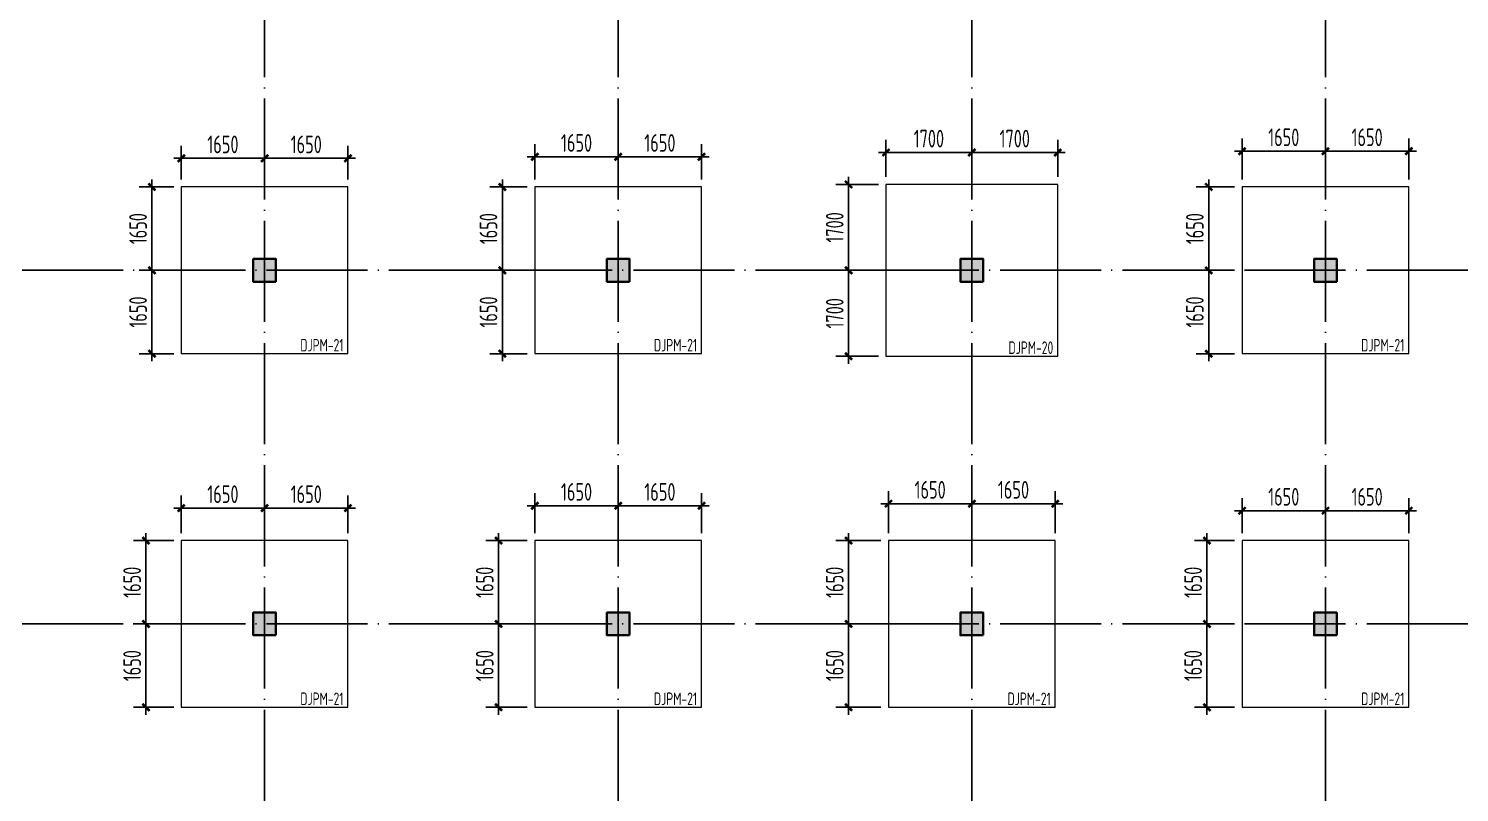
# Model space of a CAD drawing. Extents: x 8268344 to 8869063, y 669070 to 951310.
# Drawn here: x 8340819 to 8369141, y 731365 to 746483 of the extents above; entities that cross this region are included whole.
import ezdxf
from ezdxf.enums import TextEntityAlignment as Align

# ---------------------------------------------------------------- set-up
doc = ezdxf.new("R2010")
doc.units = 0
doc.header["$LTSCALE"] = 1000
doc.linetypes.add('DOTE', pattern=[2.42, 2, -0.2, 0.02, -0.2])
doc.layers.get('0').update_dxf_attribs({"linetype": 'CONTINUOUS'})
doc.layers.get('Defpoints').update_dxf_attribs({"linetype": 'CONTINUOUS'})
for name, color, linetype, lineweight in [('1505', 2, 'CONTINUOUS', 18), ('1526', 7, 'CONTINUOUS', 18), ('柱', 2, 'CONTINUOUS', 35)]:
    doc.layers.add(name, color=color, linetype=linetype, lineweight=lineweight)
for name, color, linetype in [('DIM', 3, 'CONTINUOUS'), ('DOTE', 1, 'DOTE'), ('柱涂实', 54, 'CONTINUOUS')]:
    doc.layers.add(name, color=color, linetype=linetype)
doc.styles.add('PkpmHz', font='Pkpmeng', dxfattribs={"width": 0.7, "bigfont": 'hztxt'})
doc.styles.add('TSSD_Dimension', font='Tssdeng.shx', dxfattribs={"width": 0.7, "bigfont": 'tssdchn.shx'})
doc.dimstyles.new('TSSD_100_100$0', dxfattribs={"dimtxt": 350, "dimasz": 100, "dimexe": 250, "dimexo": 150, "dimgap": 100, "dimtad": 1, "dimdec": 0, "dimzin": 0, "dimdsep": 46, "dimtxsty": 'TSSD_Dimension', "dimblk": '_TSDBK', "dimblk1": '_TSDBK', "dimblk2": '_TSDBK', "dimsah": 1, "dimcen": 0, "dimclrt": 7, "dimadec": 0, "dimazin": 0, "dimtfac": 1, "dimtdec": 0, "dimtix": 1, "dimtmove": 2, "dimatfit": 3, "dimldrblk": '_TSDBK', "dimfxl": 0, "dimtolj": 1, "dimtzin": 0, "dimarcsym": 0})

# ---------------------------------------------------------------- blocks, each defined once
blk = doc.blocks.new('_TSDBK')
blk.add_line((-1, 0), (1.5, 0))
at = {"const_width": 0.5}
blk.add_lwpolyline([(-0.7, -0.7), (0.7, 0.7)], dxfattribs=at)
blk = doc.blocks.new('*D2847')
at = {"layer": 'Defpoints', "color": 0}
for p in [(8343840, 743349), (8343260, 741699), (8343840, 741699)]:
    blk.add_point(p, dxfattribs=at)
at = {"layer": 'DIM', "color": 0, "lineweight": -2}
for p, q in [((8343690, 743349), (8343010, 743349)), ((8343260, 743249), (8343260, 741799)), ((8343690, 741699), (8343010, 741699))]:
    blk.add_line(p, q, dxfattribs=at)
at = {"layer": 'DIM', "color": 0, "lineweight": -2, "xscale": 100, "yscale": 100, "zscale": 100}
for p, rotation in [((8343260, 743349), 90), ((8343260, 741699), 270)]:
    blk.add_blockref('_TSDBK', p, dxfattribs=dict(at, rotation=rotation))
at = {"layer": 'DIM', "color": 7, "insert": (8342985, 742524), "char_height": 350, "attachment_point": 5, "rotation": 90, "style": 'TSSD_Dimension'}
blk.add_mtext('\\A1;1650', dxfattribs=at)
blk = doc.blocks.new('*D2848')
at = {"layer": 'Defpoints', "color": 0}
for p in [(8343840, 741699), (8343260, 740049), (8343840, 740049)]:
    blk.add_point(p, dxfattribs=at)
at = {"layer": 'DIM', "color": 0, "lineweight": -2}
for p, q in [((8343690, 741699), (8343010, 741699)), ((8343260, 741599), (8343260, 740149)), ((8343690, 740049), (8343010, 740049))]:
    blk.add_line(p, q, dxfattribs=at)
at = {"layer": 'DIM', "color": 0, "lineweight": -2, "xscale": 100, "yscale": 100, "zscale": 100}
for p, rotation in [((8343260, 741699), 90), ((8343260, 740049), 270)]:
    blk.add_blockref('_TSDBK', p, dxfattribs=dict(at, rotation=rotation))
at = {"layer": 'DIM', "color": 7, "insert": (8342985, 740874), "char_height": 350, "attachment_point": 5, "rotation": 90, "style": 'TSSD_Dimension'}
blk.add_mtext('\\A1;1650', dxfattribs=at)
blk = doc.blocks.new('*D2849')
at = {"layer": 'Defpoints', "color": 0}
for p in [(8345490, 743916), (8343840, 743349), (8345490, 743349)]:
    blk.add_point(p, dxfattribs=at)
at = {"layer": 'DIM', "color": 0, "lineweight": -2}
for p, q in [((8343840, 743499), (8343840, 744166)), ((8345490, 743499), (8345490, 744166)), ((8343940, 743916), (8345390, 743916))]:
    blk.add_line(p, q, dxfattribs=at)
at = {"layer": 'DIM', "color": 0, "lineweight": -2, "xscale": 100, "yscale": 100, "zscale": 100, "rotation": 180}
blk.add_blockref('_TSDBK', (8343840, 743916), dxfattribs=at)
at = {"layer": 'DIM', "color": 0, "lineweight": -2, "xscale": 100, "yscale": 100, "zscale": 100}
blk.add_blockref('_TSDBK', (8345490, 743916), dxfattribs=at)
at = {"layer": 'DIM', "color": 7, "insert": (8344665, 744191), "char_height": 350, "attachment_point": 5, "style": 'TSSD_Dimension'}
blk.add_mtext('\\A1;1650', dxfattribs=at)
blk = doc.blocks.new('*D2850')
at = {"layer": 'Defpoints', "color": 0}
for p in [(8347140, 743916), (8345490, 743349), (8347140, 743349)]:
    blk.add_point(p, dxfattribs=at)
at = {"layer": 'DIM', "color": 0, "lineweight": -2}
for p, q in [((8345490, 743499), (8345490, 744166)), ((8347140, 743499), (8347140, 744166)), ((8345590, 743916), (8347040, 743916))]:
    blk.add_line(p, q, dxfattribs=at)
at = {"layer": 'DIM', "color": 0, "lineweight": -2, "xscale": 100, "yscale": 100, "zscale": 100, "rotation": 180}
blk.add_blockref('_TSDBK', (8345490, 743916), dxfattribs=at)
at = {"layer": 'DIM', "color": 0, "lineweight": -2, "xscale": 100, "yscale": 100, "zscale": 100}
blk.add_blockref('_TSDBK', (8347140, 743916), dxfattribs=at)
at = {"layer": 'DIM', "color": 7, "insert": (8346315, 744191), "char_height": 350, "attachment_point": 5, "style": 'TSSD_Dimension'}
blk.add_mtext('\\A1;1650', dxfattribs=at)
blk = doc.blocks.new('*D2851')
at = {"layer": 'Defpoints', "color": 0}
for p in [(8350840, 743349), (8350197, 741699), (8350840, 741699)]:
    blk.add_point(p, dxfattribs=at)
at = {"layer": 'DIM', "color": 0, "lineweight": -2}
for p, q in [((8350690, 743349), (8349947, 743349)), ((8350197, 743249), (8350197, 741799)), ((8350690, 741699), (8349947, 741699))]:
    blk.add_line(p, q, dxfattribs=at)
at = {"layer": 'DIM', "color": 0, "lineweight": -2, "xscale": 100, "yscale": 100, "zscale": 100}
for p, rotation in [((8350197, 743349), 90), ((8350197, 741699), 270)]:
    blk.add_blockref('_TSDBK', p, dxfattribs=dict(at, rotation=rotation))
at = {"layer": 'DIM', "color": 7, "insert": (8349922, 742524), "char_height": 350, "attachment_point": 5, "rotation": 90, "style": 'TSSD_Dimension'}
blk.add_mtext('\\A1;1650', dxfattribs=at)
blk = doc.blocks.new('*D2852')
at = {"layer": 'Defpoints', "color": 0}
for p in [(8350840, 741699), (8350197, 740049), (8350840, 740049)]:
    blk.add_point(p, dxfattribs=at)
at = {"layer": 'DIM', "color": 0, "lineweight": -2}
for p, q in [((8350690, 741699), (8349947, 741699)), ((8350197, 741599), (8350197, 740149)), ((8350690, 740049), (8349947, 740049))]:
    blk.add_line(p, q, dxfattribs=at)
at = {"layer": 'DIM', "color": 0, "lineweight": -2, "xscale": 100, "yscale": 100, "zscale": 100}
for p, rotation in [((8350197, 741699), 90), ((8350197, 740049), 270)]:
    blk.add_blockref('_TSDBK', p, dxfattribs=dict(at, rotation=rotation))
at = {"layer": 'DIM', "color": 7, "insert": (8349922, 740874), "char_height": 350, "attachment_point": 5, "rotation": 90, "style": 'TSSD_Dimension'}
blk.add_mtext('\\A1;1650', dxfattribs=at)
blk = doc.blocks.new('*D2853')
at = {"layer": 'Defpoints', "color": 0}
for p in [(8352490, 743945), (8350840, 743349), (8352490, 743349)]:
    blk.add_point(p, dxfattribs=at)
at = {"layer": 'DIM', "color": 0, "lineweight": -2}
for p, q in [((8350840, 743499), (8350840, 744195)), ((8352490, 743499), (8352490, 744195)), ((8350940, 743945), (8352390, 743945))]:
    blk.add_line(p, q, dxfattribs=at)
at = {"layer": 'DIM', "color": 0, "lineweight": -2, "xscale": 100, "yscale": 100, "zscale": 100, "rotation": 180}
blk.add_blockref('_TSDBK', (8350840, 743945), dxfattribs=at)
at = {"layer": 'DIM', "color": 0, "lineweight": -2, "xscale": 100, "yscale": 100, "zscale": 100}
blk.add_blockref('_TSDBK', (8352490, 743945), dxfattribs=at)
at = {"layer": 'DIM', "color": 7, "insert": (8351665, 744220), "char_height": 350, "attachment_point": 5, "style": 'TSSD_Dimension'}
blk.add_mtext('\\A1;1650', dxfattribs=at)
blk = doc.blocks.new('*D2854')
at = {"layer": 'Defpoints', "color": 0}
for p in [(8354140, 743945), (8352490, 743349), (8354140, 743349)]:
    blk.add_point(p, dxfattribs=at)
at = {"layer": 'DIM', "color": 0, "lineweight": -2}
for p, q in [((8352490, 743499), (8352490, 744195)), ((8354140, 743499), (8354140, 744195)), ((8352590, 743945), (8354040, 743945))]:
    blk.add_line(p, q, dxfattribs=at)
at = {"layer": 'DIM', "color": 0, "lineweight": -2, "xscale": 100, "yscale": 100, "zscale": 100, "rotation": 180}
blk.add_blockref('_TSDBK', (8352490, 743945), dxfattribs=at)
at = {"layer": 'DIM', "color": 0, "lineweight": -2, "xscale": 100, "yscale": 100, "zscale": 100}
blk.add_blockref('_TSDBK', (8354140, 743945), dxfattribs=at)
at = {"layer": 'DIM', "color": 7, "insert": (8353315, 744220), "char_height": 350, "attachment_point": 5, "style": 'TSSD_Dimension'}
blk.add_mtext('\\A1;1650', dxfattribs=at)
blk = doc.blocks.new('*D2855')
at = {"layer": 'Defpoints', "color": 0}
for p in [(8357790, 743399), (8357051, 741699), (8357790, 741699)]:
    blk.add_point(p, dxfattribs=at)
at = {"layer": 'DIM', "color": 0, "lineweight": -2}
for p, q in [((8357640, 743399), (8356801, 743399)), ((8357051, 743299), (8357051, 741799)), ((8357640, 741699), (8356801, 741699))]:
    blk.add_line(p, q, dxfattribs=at)
at = {"layer": 'DIM', "color": 0, "lineweight": -2, "xscale": 100, "yscale": 100, "zscale": 100}
for p, rotation in [((8357051, 743399), 90), ((8357051, 741699), 270)]:
    blk.add_blockref('_TSDBK', p, dxfattribs=dict(at, rotation=rotation))
at = {"layer": 'DIM', "color": 7, "insert": (8356776, 742549), "char_height": 350, "attachment_point": 5, "rotation": 90, "style": 'TSSD_Dimension'}
blk.add_mtext('\\A1;1700', dxfattribs=at)
blk = doc.blocks.new('*D2856')
at = {"layer": 'Defpoints', "color": 0}
for p in [(8357790, 741699), (8357051, 739999), (8357790, 739999)]:
    blk.add_point(p, dxfattribs=at)
at = {"layer": 'DIM', "color": 0, "lineweight": -2}
for p, q in [((8357640, 741699), (8356801, 741699)), ((8357051, 741599), (8357051, 740099)), ((8357640, 739999), (8356801, 739999))]:
    blk.add_line(p, q, dxfattribs=at)
at = {"layer": 'DIM', "color": 0, "lineweight": -2, "xscale": 100, "yscale": 100, "zscale": 100}
for p, rotation in [((8357051, 741699), 90), ((8357051, 739999), 270)]:
    blk.add_blockref('_TSDBK', p, dxfattribs=dict(at, rotation=rotation))
at = {"layer": 'DIM', "color": 7, "insert": (8356776, 740849), "char_height": 350, "attachment_point": 5, "rotation": 90, "style": 'TSSD_Dimension'}
blk.add_mtext('\\A1;1700', dxfattribs=at)
blk = doc.blocks.new('*D2857')
at = {"layer": 'Defpoints', "color": 0}
for p in [(8359490, 744031), (8357790, 743399), (8359490, 743399)]:
    blk.add_point(p, dxfattribs=at)
at = {"layer": 'DIM', "color": 0, "lineweight": -2}
for p, q in [((8357790, 743549), (8357790, 744281)), ((8359490, 743549), (8359490, 744281)), ((8357890, 744031), (8359390, 744031))]:
    blk.add_line(p, q, dxfattribs=at)
at = {"layer": 'DIM', "color": 0, "lineweight": -2, "xscale": 100, "yscale": 100, "zscale": 100, "rotation": 180}
blk.add_blockref('_TSDBK', (8357790, 744031), dxfattribs=at)
at = {"layer": 'DIM', "color": 0, "lineweight": -2, "xscale": 100, "yscale": 100, "zscale": 100}
blk.add_blockref('_TSDBK', (8359490, 744031), dxfattribs=at)
at = {"layer": 'DIM', "color": 7, "insert": (8358640, 744306), "char_height": 350, "attachment_point": 5, "style": 'TSSD_Dimension'}
blk.add_mtext('\\A1;1700', dxfattribs=at)
blk = doc.blocks.new('*D2858')
at = {"layer": 'Defpoints', "color": 0}
for p in [(8361190, 744031), (8359490, 743399), (8361190, 743399)]:
    blk.add_point(p, dxfattribs=at)
at = {"layer": 'DIM', "color": 0, "lineweight": -2}
for p, q in [((8359490, 743549), (8359490, 744281)), ((8361190, 743549), (8361190, 744281)), ((8359590, 744031), (8361090, 744031))]:
    blk.add_line(p, q, dxfattribs=at)
at = {"layer": 'DIM', "color": 0, "lineweight": -2, "xscale": 100, "yscale": 100, "zscale": 100, "rotation": 180}
blk.add_blockref('_TSDBK', (8359490, 744031), dxfattribs=at)
at = {"layer": 'DIM', "color": 0, "lineweight": -2, "xscale": 100, "yscale": 100, "zscale": 100}
blk.add_blockref('_TSDBK', (8361190, 744031), dxfattribs=at)
at = {"layer": 'DIM', "color": 7, "insert": (8360340, 744306), "char_height": 350, "attachment_point": 5, "style": 'TSSD_Dimension'}
blk.add_mtext('\\A1;1700', dxfattribs=at)
blk = doc.blocks.new('*D2859')
at = {"layer": 'Defpoints', "color": 0}
for p in [(8364840, 743349), (8364180, 741699), (8364840, 741699)]:
    blk.add_point(p, dxfattribs=at)
at = {"layer": 'DIM', "color": 0, "lineweight": -2}
for p, q in [((8364690, 743349), (8363930, 743349)), ((8364180, 743249), (8364180, 741799)), ((8364690, 741699), (8363930, 741699))]:
    blk.add_line(p, q, dxfattribs=at)
at = {"layer": 'DIM', "color": 0, "lineweight": -2, "xscale": 100, "yscale": 100, "zscale": 100}
for p, rotation in [((8364180, 743349), 90), ((8364180, 741699), 270)]:
    blk.add_blockref('_TSDBK', p, dxfattribs=dict(at, rotation=rotation))
at = {"layer": 'DIM', "color": 7, "insert": (8363905, 742524), "char_height": 350, "attachment_point": 5, "rotation": 90, "style": 'TSSD_Dimension'}
blk.add_mtext('\\A1;1650', dxfattribs=at)
blk = doc.blocks.new('*D2860')
at = {"layer": 'Defpoints', "color": 0}
for p in [(8364840, 741699), (8364180, 740049), (8364840, 740049)]:
    blk.add_point(p, dxfattribs=at)
at = {"layer": 'DIM', "color": 0, "lineweight": -2}
for p, q in [((8364690, 741699), (8363930, 741699)), ((8364180, 741599), (8364180, 740149)), ((8364690, 740049), (8363930, 740049))]:
    blk.add_line(p, q, dxfattribs=at)
at = {"layer": 'DIM', "color": 0, "lineweight": -2, "xscale": 100, "yscale": 100, "zscale": 100}
for p, rotation in [((8364180, 741699), 90), ((8364180, 740049), 270)]:
    blk.add_blockref('_TSDBK', p, dxfattribs=dict(at, rotation=rotation))
at = {"layer": 'DIM', "color": 7, "insert": (8363905, 740874), "char_height": 350, "attachment_point": 5, "rotation": 90, "style": 'TSSD_Dimension'}
blk.add_mtext('\\A1;1650', dxfattribs=at)
blk = doc.blocks.new('*D2861')
at = {"layer": 'Defpoints', "color": 0}
for p in [(8366490, 744057), (8364840, 743349), (8366490, 743349)]:
    blk.add_point(p, dxfattribs=at)
at = {"layer": 'DIM', "color": 0, "lineweight": -2}
for p, q in [((8364840, 743499), (8364840, 744307)), ((8364940, 744057), (8366390, 744057)), ((8366490, 743499), (8366490, 744307))]:
    blk.add_line(p, q, dxfattribs=at)
at = {"layer": 'DIM', "color": 0, "lineweight": -2, "xscale": 100, "yscale": 100, "zscale": 100, "rotation": 180}
blk.add_blockref('_TSDBK', (8364840, 744057), dxfattribs=at)
at = {"layer": 'DIM', "color": 0, "lineweight": -2, "xscale": 100, "yscale": 100, "zscale": 100}
blk.add_blockref('_TSDBK', (8366490, 744057), dxfattribs=at)
at = {"layer": 'DIM', "color": 7, "insert": (8365665, 744332), "char_height": 350, "attachment_point": 5, "style": 'TSSD_Dimension'}
blk.add_mtext('\\A1;1650', dxfattribs=at)
blk = doc.blocks.new('*D2862')
at = {"layer": 'Defpoints', "color": 0}
for p in [(8368140, 744057), (8366490, 743349), (8368140, 743349)]:
    blk.add_point(p, dxfattribs=at)
at = {"layer": 'DIM', "color": 0, "lineweight": -2}
for p, q in [((8366490, 743499), (8366490, 744307)), ((8366590, 744057), (8368040, 744057)), ((8368140, 743499), (8368140, 744307))]:
    blk.add_line(p, q, dxfattribs=at)
at = {"layer": 'DIM', "color": 0, "lineweight": -2, "xscale": 100, "yscale": 100, "zscale": 100, "rotation": 180}
blk.add_blockref('_TSDBK', (8366490, 744057), dxfattribs=at)
at = {"layer": 'DIM', "color": 0, "lineweight": -2, "xscale": 100, "yscale": 100, "zscale": 100}
blk.add_blockref('_TSDBK', (8368140, 744057), dxfattribs=at)
at = {"layer": 'DIM', "color": 7, "insert": (8367315, 744332), "char_height": 350, "attachment_point": 5, "style": 'TSSD_Dimension'}
blk.add_mtext('\\A1;1650', dxfattribs=at)
blk = doc.blocks.new('*D2903')
at = {"layer": 'Defpoints', "color": 0}
for p in [(8343840, 736349), (8343142, 734699), (8343840, 734699)]:
    blk.add_point(p, dxfattribs=at)
at = {"layer": 'DIM', "color": 0, "lineweight": -2}
for p, q in [((8343690, 736349), (8342892, 736349)), ((8343142, 736249), (8343142, 734799)), ((8343690, 734699), (8342892, 734699))]:
    blk.add_line(p, q, dxfattribs=at)
at = {"layer": 'DIM', "color": 0, "lineweight": -2, "xscale": 100, "yscale": 100, "zscale": 100}
for p, rotation in [((8343142, 736349), 90), ((8343142, 734699), 270)]:
    blk.add_blockref('_TSDBK', p, dxfattribs=dict(at, rotation=rotation))
at = {"layer": 'DIM', "color": 7, "insert": (8342867, 735524), "char_height": 350, "attachment_point": 5, "rotation": 90, "style": 'TSSD_Dimension'}
blk.add_mtext('\\A1;1650', dxfattribs=at)
blk = doc.blocks.new('*D2904')
at = {"layer": 'Defpoints', "color": 0}
for p in [(8343840, 734699), (8343142, 733049), (8343840, 733049)]:
    blk.add_point(p, dxfattribs=at)
at = {"layer": 'DIM', "color": 0, "lineweight": -2}
for p, q in [((8343690, 734699), (8342892, 734699)), ((8343142, 734599), (8343142, 733149)), ((8343690, 733049), (8342892, 733049))]:
    blk.add_line(p, q, dxfattribs=at)
at = {"layer": 'DIM', "color": 0, "lineweight": -2, "xscale": 100, "yscale": 100, "zscale": 100}
for p, rotation in [((8343142, 734699), 90), ((8343142, 733049), 270)]:
    blk.add_blockref('_TSDBK', p, dxfattribs=dict(at, rotation=rotation))
at = {"layer": 'DIM', "color": 7, "insert": (8342867, 733874), "char_height": 350, "attachment_point": 5, "rotation": 90, "style": 'TSSD_Dimension'}
blk.add_mtext('\\A1;1650', dxfattribs=at)
blk = doc.blocks.new('*D2905')
at = {"layer": 'Defpoints', "color": 0}
for p in [(8345490, 736992), (8343840, 736349), (8345490, 736349)]:
    blk.add_point(p, dxfattribs=at)
at = {"layer": 'DIM', "color": 0, "lineweight": -2}
for p, q in [((8343840, 736499), (8343840, 737242)), ((8345490, 736499), (8345490, 737242)), ((8343940, 736992), (8345390, 736992))]:
    blk.add_line(p, q, dxfattribs=at)
at = {"layer": 'DIM', "color": 0, "lineweight": -2, "xscale": 100, "yscale": 100, "zscale": 100, "rotation": 180}
blk.add_blockref('_TSDBK', (8343840, 736992), dxfattribs=at)
at = {"layer": 'DIM', "color": 0, "lineweight": -2, "xscale": 100, "yscale": 100, "zscale": 100}
blk.add_blockref('_TSDBK', (8345490, 736992), dxfattribs=at)
at = {"layer": 'DIM', "color": 7, "insert": (8344665, 737267), "char_height": 350, "attachment_point": 5, "style": 'TSSD_Dimension'}
blk.add_mtext('\\A1;1650', dxfattribs=at)
blk = doc.blocks.new('*D2906')
at = {"layer": 'Defpoints', "color": 0}
for p in [(8347140, 736992), (8345490, 736349), (8347140, 736349)]:
    blk.add_point(p, dxfattribs=at)
at = {"layer": 'DIM', "color": 0, "lineweight": -2}
for p, q in [((8345490, 736499), (8345490, 737242)), ((8347140, 736499), (8347140, 737242)), ((8345590, 736992), (8347040, 736992))]:
    blk.add_line(p, q, dxfattribs=at)
at = {"layer": 'DIM', "color": 0, "lineweight": -2, "xscale": 100, "yscale": 100, "zscale": 100, "rotation": 180}
blk.add_blockref('_TSDBK', (8345490, 736992), dxfattribs=at)
at = {"layer": 'DIM', "color": 0, "lineweight": -2, "xscale": 100, "yscale": 100, "zscale": 100}
blk.add_blockref('_TSDBK', (8347140, 736992), dxfattribs=at)
at = {"layer": 'DIM', "color": 7, "insert": (8346315, 737267), "char_height": 350, "attachment_point": 5, "style": 'TSSD_Dimension'}
blk.add_mtext('\\A1;1650', dxfattribs=at)
blk = doc.blocks.new('*D2907')
at = {"layer": 'Defpoints', "color": 0}
for p in [(8350840, 736349), (8350122, 734699), (8350840, 734699)]:
    blk.add_point(p, dxfattribs=at)
at = {"layer": 'DIM', "color": 0, "lineweight": -2}
for p, q in [((8350690, 736349), (8349872, 736349)), ((8350122, 736249), (8350122, 734799)), ((8350690, 734699), (8349872, 734699))]:
    blk.add_line(p, q, dxfattribs=at)
at = {"layer": 'DIM', "color": 0, "lineweight": -2, "xscale": 100, "yscale": 100, "zscale": 100}
for p, rotation in [((8350122, 736349), 90), ((8350122, 734699), 270)]:
    blk.add_blockref('_TSDBK', p, dxfattribs=dict(at, rotation=rotation))
at = {"layer": 'DIM', "color": 7, "insert": (8349847, 735524), "char_height": 350, "attachment_point": 5, "rotation": 90, "style": 'TSSD_Dimension'}
blk.add_mtext('\\A1;1650', dxfattribs=at)
blk = doc.blocks.new('*D2908')
at = {"layer": 'Defpoints', "color": 0}
for p in [(8350840, 734699), (8350122, 733049), (8350840, 733049)]:
    blk.add_point(p, dxfattribs=at)
at = {"layer": 'DIM', "color": 0, "lineweight": -2}
for p, q in [((8350690, 734699), (8349872, 734699)), ((8350122, 734599), (8350122, 733149)), ((8350690, 733049), (8349872, 733049))]:
    blk.add_line(p, q, dxfattribs=at)
at = {"layer": 'DIM', "color": 0, "lineweight": -2, "xscale": 100, "yscale": 100, "zscale": 100}
for p, rotation in [((8350122, 734699), 90), ((8350122, 733049), 270)]:
    blk.add_blockref('_TSDBK', p, dxfattribs=dict(at, rotation=rotation))
at = {"layer": 'DIM', "color": 7, "insert": (8349847, 733874), "char_height": 350, "attachment_point": 5, "rotation": 90, "style": 'TSSD_Dimension'}
blk.add_mtext('\\A1;1650', dxfattribs=at)
blk = doc.blocks.new('*D2909')
at = {"layer": 'Defpoints', "color": 0}
for p in [(8352490, 737038), (8350840, 736349), (8352490, 736349)]:
    blk.add_point(p, dxfattribs=at)
at = {"layer": 'DIM', "color": 0, "lineweight": -2}
for p, q in [((8350840, 736499), (8350840, 737288)), ((8352490, 736499), (8352490, 737288)), ((8350940, 737038), (8352390, 737038))]:
    blk.add_line(p, q, dxfattribs=at)
at = {"layer": 'DIM', "color": 0, "lineweight": -2, "xscale": 100, "yscale": 100, "zscale": 100, "rotation": 180}
blk.add_blockref('_TSDBK', (8350840, 737038), dxfattribs=at)
at = {"layer": 'DIM', "color": 0, "lineweight": -2, "xscale": 100, "yscale": 100, "zscale": 100}
blk.add_blockref('_TSDBK', (8352490, 737038), dxfattribs=at)
at = {"layer": 'DIM', "color": 7, "insert": (8351665, 737313), "char_height": 350, "attachment_point": 5, "style": 'TSSD_Dimension'}
blk.add_mtext('\\A1;1650', dxfattribs=at)
blk = doc.blocks.new('*D2910')
at = {"layer": 'Defpoints', "color": 0}
for p in [(8354140, 737038), (8352490, 736349), (8354140, 736349)]:
    blk.add_point(p, dxfattribs=at)
at = {"layer": 'DIM', "color": 0, "lineweight": -2}
for p, q in [((8352490, 736499), (8352490, 737288)), ((8354140, 736499), (8354140, 737288)), ((8352590, 737038), (8354040, 737038))]:
    blk.add_line(p, q, dxfattribs=at)
at = {"layer": 'DIM', "color": 0, "lineweight": -2, "xscale": 100, "yscale": 100, "zscale": 100, "rotation": 180}
blk.add_blockref('_TSDBK', (8352490, 737038), dxfattribs=at)
at = {"layer": 'DIM', "color": 0, "lineweight": -2, "xscale": 100, "yscale": 100, "zscale": 100}
blk.add_blockref('_TSDBK', (8354140, 737038), dxfattribs=at)
at = {"layer": 'DIM', "color": 7, "insert": (8353315, 737313), "char_height": 350, "attachment_point": 5, "style": 'TSSD_Dimension'}
blk.add_mtext('\\A1;1650', dxfattribs=at)
blk = doc.blocks.new('*D2911')
at = {"layer": 'Defpoints', "color": 0}
for p in [(8357840, 736349), (8357050, 734699), (8357840, 734699)]:
    blk.add_point(p, dxfattribs=at)
at = {"layer": 'DIM', "color": 0, "lineweight": -2}
for p, q in [((8357690, 736349), (8356800, 736349)), ((8357050, 736249), (8357050, 734799)), ((8357690, 734699), (8356800, 734699))]:
    blk.add_line(p, q, dxfattribs=at)
at = {"layer": 'DIM', "color": 0, "lineweight": -2, "xscale": 100, "yscale": 100, "zscale": 100}
for p, rotation in [((8357050, 736349), 90), ((8357050, 734699), 270)]:
    blk.add_blockref('_TSDBK', p, dxfattribs=dict(at, rotation=rotation))
at = {"layer": 'DIM', "color": 7, "insert": (8356775, 735524), "char_height": 350, "attachment_point": 5, "rotation": 90, "style": 'TSSD_Dimension'}
blk.add_mtext('\\A1;1650', dxfattribs=at)
blk = doc.blocks.new('*D2912')
at = {"layer": 'Defpoints', "color": 0}
for p in [(8357840, 734699), (8357050, 733049), (8357840, 733049)]:
    blk.add_point(p, dxfattribs=at)
at = {"layer": 'DIM', "color": 0, "lineweight": -2}
for p, q in [((8357690, 734699), (8356800, 734699)), ((8357050, 734599), (8357050, 733149)), ((8357690, 733049), (8356800, 733049))]:
    blk.add_line(p, q, dxfattribs=at)
at = {"layer": 'DIM', "color": 0, "lineweight": -2, "xscale": 100, "yscale": 100, "zscale": 100}
for p, rotation in [((8357050, 734699), 90), ((8357050, 733049), 270)]:
    blk.add_blockref('_TSDBK', p, dxfattribs=dict(at, rotation=rotation))
at = {"layer": 'DIM', "color": 7, "insert": (8356775, 733874), "char_height": 350, "attachment_point": 5, "rotation": 90, "style": 'TSSD_Dimension'}
blk.add_mtext('\\A1;1650', dxfattribs=at)
blk = doc.blocks.new('*D2913')
at = {"layer": 'Defpoints', "color": 0}
for p in [(8359490, 737079), (8357840, 736349), (8359490, 736349)]:
    blk.add_point(p, dxfattribs=at)
at = {"layer": 'DIM', "color": 0, "lineweight": -2}
for p, q in [((8357840, 736499), (8357840, 737329)), ((8359490, 736499), (8359490, 737329)), ((8357940, 737079), (8359390, 737079))]:
    blk.add_line(p, q, dxfattribs=at)
at = {"layer": 'DIM', "color": 0, "lineweight": -2, "xscale": 100, "yscale": 100, "zscale": 100, "rotation": 180}
blk.add_blockref('_TSDBK', (8357840, 737079), dxfattribs=at)
at = {"layer": 'DIM', "color": 0, "lineweight": -2, "xscale": 100, "yscale": 100, "zscale": 100}
blk.add_blockref('_TSDBK', (8359490, 737079), dxfattribs=at)
at = {"layer": 'DIM', "color": 7, "insert": (8358665, 737354), "char_height": 350, "attachment_point": 5, "style": 'TSSD_Dimension'}
blk.add_mtext('\\A1;1650', dxfattribs=at)
blk = doc.blocks.new('*D2914')
at = {"layer": 'Defpoints', "color": 0}
for p in [(8361140, 737079), (8359490, 736349), (8361140, 736349)]:
    blk.add_point(p, dxfattribs=at)
at = {"layer": 'DIM', "color": 0, "lineweight": -2}
for p, q in [((8359490, 736499), (8359490, 737329)), ((8361140, 736499), (8361140, 737329)), ((8359590, 737079), (8361040, 737079))]:
    blk.add_line(p, q, dxfattribs=at)
at = {"layer": 'DIM', "color": 0, "lineweight": -2, "xscale": 100, "yscale": 100, "zscale": 100, "rotation": 180}
blk.add_blockref('_TSDBK', (8359490, 737079), dxfattribs=at)
at = {"layer": 'DIM', "color": 0, "lineweight": -2, "xscale": 100, "yscale": 100, "zscale": 100}
blk.add_blockref('_TSDBK', (8361140, 737079), dxfattribs=at)
at = {"layer": 'DIM', "color": 7, "insert": (8360315, 737354), "char_height": 350, "attachment_point": 5, "style": 'TSSD_Dimension'}
blk.add_mtext('\\A1;1650', dxfattribs=at)
blk = doc.blocks.new('*D2915')
at = {"layer": 'Defpoints', "color": 0}
for p in [(8364840, 736349), (8364145, 734699), (8364840, 734699)]:
    blk.add_point(p, dxfattribs=at)
at = {"layer": 'DIM', "color": 0, "lineweight": -2}
for p, q in [((8364690, 736349), (8363895, 736349)), ((8364145, 736249), (8364145, 734799)), ((8364690, 734699), (8363895, 734699))]:
    blk.add_line(p, q, dxfattribs=at)
at = {"layer": 'DIM', "color": 0, "lineweight": -2, "xscale": 100, "yscale": 100, "zscale": 100}
for p, rotation in [((8364145, 736349), 90), ((8364145, 734699), 270)]:
    blk.add_blockref('_TSDBK', p, dxfattribs=dict(at, rotation=rotation))
at = {"layer": 'DIM', "color": 7, "insert": (8363870, 735524), "char_height": 350, "attachment_point": 5, "rotation": 90, "style": 'TSSD_Dimension'}
blk.add_mtext('\\A1;1650', dxfattribs=at)
blk = doc.blocks.new('*D2916')
at = {"layer": 'Defpoints', "color": 0}
for p in [(8364840, 734699), (8364145, 733049), (8364840, 733049)]:
    blk.add_point(p, dxfattribs=at)
at = {"layer": 'DIM', "color": 0, "lineweight": -2}
for p, q in [((8364690, 734699), (8363895, 734699)), ((8364145, 734599), (8364145, 733149)), ((8364690, 733049), (8363895, 733049))]:
    blk.add_line(p, q, dxfattribs=at)
at = {"layer": 'DIM', "color": 0, "lineweight": -2, "xscale": 100, "yscale": 100, "zscale": 100}
for p, rotation in [((8364145, 734699), 90), ((8364145, 733049), 270)]:
    blk.add_blockref('_TSDBK', p, dxfattribs=dict(at, rotation=rotation))
at = {"layer": 'DIM', "color": 7, "insert": (8363870, 733874), "char_height": 350, "attachment_point": 5, "rotation": 90, "style": 'TSSD_Dimension'}
blk.add_mtext('\\A1;1650', dxfattribs=at)
blk = doc.blocks.new('*D2917')
at = {"layer": 'Defpoints', "color": 0}
for p in [(8366490, 736941), (8364840, 736349), (8366490, 736349)]:
    blk.add_point(p, dxfattribs=at)
at = {"layer": 'DIM', "color": 0, "lineweight": -2}
for p, q in [((8364840, 736499), (8364840, 737191)), ((8366490, 736499), (8366490, 737191)), ((8364940, 736941), (8366390, 736941))]:
    blk.add_line(p, q, dxfattribs=at)
at = {"layer": 'DIM', "color": 0, "lineweight": -2, "xscale": 100, "yscale": 100, "zscale": 100, "rotation": 180}
blk.add_blockref('_TSDBK', (8364840, 736941), dxfattribs=at)
at = {"layer": 'DIM', "color": 0, "lineweight": -2, "xscale": 100, "yscale": 100, "zscale": 100}
blk.add_blockref('_TSDBK', (8366490, 736941), dxfattribs=at)
at = {"layer": 'DIM', "color": 7, "insert": (8365665, 737216), "char_height": 350, "attachment_point": 5, "style": 'TSSD_Dimension'}
blk.add_mtext('\\A1;1650', dxfattribs=at)
blk = doc.blocks.new('*D2918')
at = {"layer": 'Defpoints', "color": 0}
for p in [(8368140, 736941), (8366490, 736349), (8368140, 736349)]:
    blk.add_point(p, dxfattribs=at)
at = {"layer": 'DIM', "color": 0, "lineweight": -2}
for p, q in [((8366490, 736499), (8366490, 737191)), ((8368140, 736499), (8368140, 737191)), ((8366590, 736941), (8368040, 736941))]:
    blk.add_line(p, q, dxfattribs=at)
at = {"layer": 'DIM', "color": 0, "lineweight": -2, "xscale": 100, "yscale": 100, "zscale": 100, "rotation": 180}
blk.add_blockref('_TSDBK', (8366490, 736941), dxfattribs=at)
at = {"layer": 'DIM', "color": 0, "lineweight": -2, "xscale": 100, "yscale": 100, "zscale": 100}
blk.add_blockref('_TSDBK', (8368140, 736941), dxfattribs=at)
at = {"layer": 'DIM', "color": 7, "insert": (8367315, 737216), "char_height": 350, "attachment_point": 5, "style": 'TSSD_Dimension'}
blk.add_mtext('\\A1;1650', dxfattribs=at)

msp = doc.modelspace()

# ---------------------------------------------------------------- hatches: boundary and pattern name
at = {"layer": '柱涂实'}
for points in [[(8345715, 741474.4), (8345715, 741924.4), (8345265, 741924.4), (8345265, 741474.4)], [(8352715, 741474.4), (8352715, 741924.4), (8352265, 741924.4), (8352265, 741474.4)], [(8359715, 741474.4), (8359715, 741924.4), (8359265, 741924.4), (8359265, 741474.4)], [(8366715, 741474.4), (8366715, 741924.4), (8366265, 741924.4), (8366265, 741474.4)], [(8345715, 734474.4), (8345715, 734924.4), (8345265, 734924.4), (8345265, 734474.4)], [(8352715, 734474.4), (8352715, 734924.4), (8352265, 734924.4), (8352265, 734474.4)], [(8359715, 734474.4), (8359715, 734924.4), (8359265, 734924.4), (8359265, 734474.4)], [(8366715, 734474.4), (8366715, 734924.4), (8366265, 734924.4), (8366265, 734474.4)]]:
    msp.add_hatch(color=256, dxfattribs=at).paths.add_polyline_path(points)

# ---------------------------------------------------------------- linework, layer by layer
at = {"layer": '1505'}
for points in [[(8343840, 740049.4), (8347140, 740049.4), (8347140, 743349.4), (8343840, 743349.4)], [(8350840, 740049.4), (8354140, 740049.4), (8354140, 743349.4), (8350840, 743349.4)], [(8357790, 739999.4), (8361190, 739999.4), (8361190, 743399.4), (8357790, 743399.4)], [(8364840, 740049.4), (8368140, 740049.4), (8368140, 743349.4), (8364840, 743349.4)], [(8343840, 733049.4), (8347140, 733049.4), (8347140, 736349.4), (8343840, 736349.4)], [(8350840, 733049.4), (8354140, 733049.4), (8354140, 736349.4), (8350840, 736349.4)], [(8357840, 733049.4), (8361140, 733049.4), (8361140, 736349.4), (8357840, 736349.4)], [(8364840, 733049.4), (8368140, 733049.4), (8368140, 736349.4), (8364840, 736349.4)]]:
    msp.add_lwpolyline(points, close=True, dxfattribs=at)
at = {"layer": 'DOTE'}
for p, q in [((8345490, 757199.4), (8345490, 712199.4)), ((8352490, 757199.4), (8352490, 712199.4)), ((8359490, 757199.4), (8359490, 712199.4)), ((8366490, 757199.4), (8366490, 712199.4)), ((8280190, 741699.4), (8382490, 741699.4)), ((8280190, 734699.4), (8382490, 734699.4))]:
    msp.add_line(p, q, dxfattribs=at)
at = {"layer": '柱'}
for points in [[(8345715, 741474.4), (8345715, 741924.4), (8345265, 741924.4), (8345265, 741474.4)], [(8352715, 741474.4), (8352715, 741924.4), (8352265, 741924.4), (8352265, 741474.4)], [(8359715, 741474.4), (8359715, 741924.4), (8359265, 741924.4), (8359265, 741474.4)], [(8366715, 741474.4), (8366715, 741924.4), (8366265, 741924.4), (8366265, 741474.4)], [(8345715, 734474.4), (8345715, 734924.4), (8345265, 734924.4), (8345265, 734474.4)], [(8352715, 734474.4), (8352715, 734924.4), (8352265, 734924.4), (8352265, 734474.4)], [(8359715, 734474.4), (8359715, 734924.4), (8359265, 734924.4), (8359265, 734474.4)], [(8366715, 734474.4), (8366715, 734924.4), (8366265, 734924.4), (8366265, 734474.4)]]:
    msp.add_lwpolyline(points, close=True, dxfattribs=at)
at = {"layer": '柱涂实', "linetype": 'Continuous'}
for points in [[(8345715, 741474.4), (8345715, 741924.4), (8345265, 741924.4), (8345265, 741474.4)], [(8352715, 741474.4), (8352715, 741924.4), (8352265, 741924.4), (8352265, 741474.4)], [(8359715, 741474.4), (8359715, 741924.4), (8359265, 741924.4), (8359265, 741474.4)], [(8366715, 741474.4), (8366715, 741924.4), (8366265, 741924.4), (8366265, 741474.4)], [(8345715, 734474.4), (8345715, 734924.4), (8345265, 734924.4), (8345265, 734474.4)], [(8352715, 734474.4), (8352715, 734924.4), (8352265, 734924.4), (8352265, 734474.4)], [(8359715, 734474.4), (8359715, 734924.4), (8359265, 734924.4), (8359265, 734474.4)], [(8366715, 734474.4), (8366715, 734924.4), (8366265, 734924.4), (8366265, 734474.4)]]:
    msp.add_lwpolyline(points, close=True, dxfattribs=at)

# ---------------------------------------------------------------- texts
at = {"layer": '1526', "style": 'PkpmHz', "width": 0.7}
for s, p in [('DJPM-21', (8347052.5, 740092.4)), ('DJPM-21', (8354052.5, 740092.4)), ('DJPM-20', (8361102.5, 740042.4)), ('DJPM-21', (8368052.5, 740092.4)), ('DJPM-21', (8347052.5, 733092.4)), ('DJPM-21', (8354052.5, 733092.4)), ('DJPM-21', (8361052.5, 733092.4)), ('DJPM-21', (8368052.5, 733092.4))]:
    msp.add_text(s, height=250, dxfattribs=at).set_placement(p, align=Align.RIGHT)

# ---------------------------------------------------------------- dimensions: what is measured, and where the dimension line sits
at = {"layer": 'DIM'}
for base, p1, p2, picture, middle in [((8345490, 743916.2), (8343840, 743349.4), (8345490, 743349.4), '*D2849', (8344665, 744191.2)), ((8347140, 743916.2), (8345490, 743349.4), (8347140, 743349.4), '*D2850', (8346315, 744191.2)), ((8352490, 743944.5), (8350840, 743349.4), (8352490, 743349.4), '*D2853', (8351665, 744219.5)), ((8354140, 743944.5), (8352490, 743349.4), (8354140, 743349.4), '*D2854', (8353315, 744219.5)), ((8359490, 744031.2), (8357790, 743399.4), (8359490, 743399.4), '*D2857', (8358640, 744306.2)), ((8361190, 744031.2), (8359490, 743399.4), (8361190, 743399.4), '*D2858', (8360340, 744306.2)), ((8366490, 744056.8), (8364840, 743349.4), (8366490, 743349.4), '*D2861', (8365665, 744331.8)), ((8368140, 744056.8), (8366490, 743349.4), (8368140, 743349.4), '*D2862', (8367315, 744331.8)), ((8352490, 737038.2), (8350840, 736349.4), (8352490, 736349.4), '*D2909', (8351665, 737313.2)), ((8354140, 737038.2), (8352490, 736349.4), (8354140, 736349.4), '*D2910', (8353315, 737313.2)), ((8359490, 737079.1), (8357840, 736349.4), (8359490, 736349.4), '*D2913', (8358665, 737354.1)), ((8361140, 737079.1), (8359490, 736349.4), (8361140, 736349.4), '*D2914', (8360315, 737354.1)), ((8345490, 736992.5), (8343840, 736349.4), (8345490, 736349.4), '*D2905', (8344665, 737267.5)), ((8347140, 736992.5), (8345490, 736349.4), (8347140, 736349.4), '*D2906', (8346315, 737267.5)), ((8366490, 736940.9), (8364840, 736349.4), (8366490, 736349.4), '*D2917', (8365665, 737215.9)), ((8368140, 736940.9), (8366490, 736349.4), (8368140, 736349.4), '*D2918', (8367315, 737215.9))]:
    dim = msp.add_linear_dim(base=base, p1=p1, p2=p2, dimstyle='TSSD_100_100$0', dxfattribs=at)
    dim.commit()
    dim.dimension.update_dxf_attribs({"geometry": picture, "text_midpoint": middle})
for base, p1, p2, picture, middle in [((8343259.6, 741699.4), (8343840, 743349.4), (8343840, 741699.4), '*D2847', (8342984.6, 742524.4)), ((8350197.2, 741699.4), (8350840, 743349.4), (8350840, 741699.4), '*D2851', (8349922.2, 742524.4)), ((8357051, 741699.4), (8357790, 743399.4), (8357790, 741699.4), '*D2855', (8356776, 742549.4)), ((8364179.6, 741699.4), (8364840, 743349.4), (8364840, 741699.4), '*D2859', (8363904.6, 742524.4)), ((8343259.6, 740049.4), (8343840, 741699.4), (8343840, 740049.4), '*D2848', (8342984.6, 740874.4)), ((8350197.2, 740049.4), (8350840, 741699.4), (8350840, 740049.4), '*D2852', (8349922.2, 740874.4)), ((8357051, 739999.4), (8357790, 741699.4), (8357790, 739999.4), '*D2856', (8356776, 740849.4)), ((8364179.6, 740049.4), (8364840, 741699.4), (8364840, 740049.4), '*D2860', (8363904.6, 740874.4)), ((8343141.8, 734699.4), (8343840, 736349.4), (8343840, 734699.4), '*D2903', (8342866.8, 735524.4)), ((8350121.8, 734699.4), (8350840, 736349.4), (8350840, 734699.4), '*D2907', (8349846.8, 735524.4)), ((8357049.6, 734699.4), (8357840, 736349.4), (8357840, 734699.4), '*D2911', (8356774.6, 735524.4)), ((8364144.5, 734699.4), (8364840, 736349.4), (8364840, 734699.4), '*D2915', (8363869.5, 735524.4)), ((8343141.8, 733049.4), (8343840, 734699.4), (8343840, 733049.4), '*D2904', (8342866.8, 733874.4)), ((8350121.8, 733049.4), (8350840, 734699.4), (8350840, 733049.4), '*D2908', (8349846.8, 733874.4)), ((8357049.6, 733049.4), (8357840, 734699.4), (8357840, 733049.4), '*D2912', (8356774.6, 733874.4)), ((8364144.5, 733049.4), (8364840, 734699.4), (8364840, 733049.4), '*D2916', (8363869.5, 733874.4))]:
    dim = msp.add_linear_dim(base=base, p1=p1, p2=p2, angle=90, dimstyle='TSSD_100_100$0', dxfattribs=at)
    dim.commit()
    dim.dimension.update_dxf_attribs({"geometry": picture, "text_midpoint": middle})

doc.saveas('drawing.dxf')
